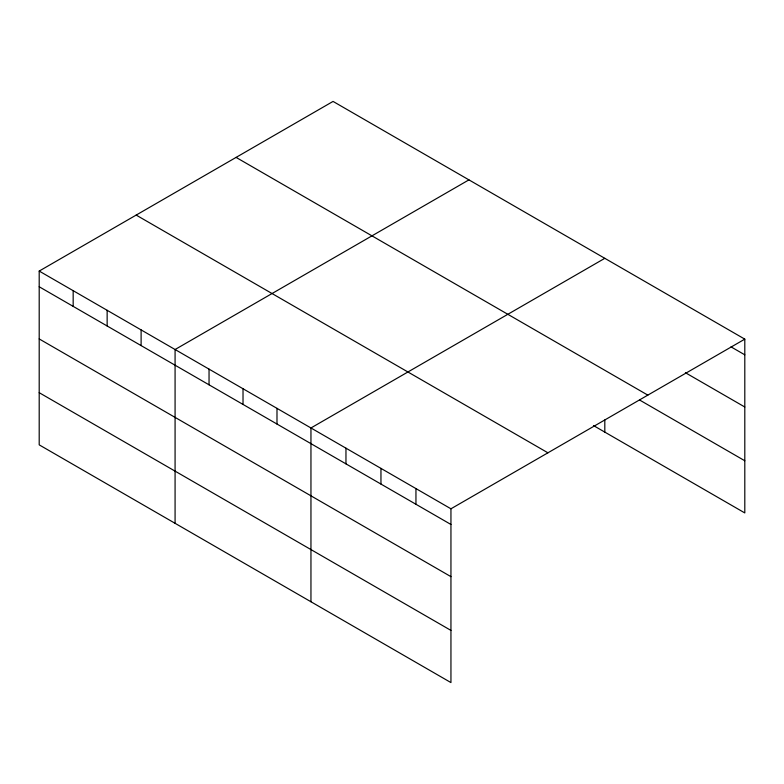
<?xml version="1.0" encoding="UTF-8"?>
<svg xmlns="http://www.w3.org/2000/svg" width="784" height="784" viewBox="0 0 784 784"><rect width="100%" height="100%" fill="white"/><g stroke="black" fill="none" stroke-linecap="round" stroke-linejoin="round"><path stroke-width="1.18" d="M39.2 271.068L450.947 508.796L450.947 682.58L39.2 444.861L39.2 271.068L333.053 101.42L744.8 339.139L744.8 512.932L593.478 425.565M468.93 179.869L175.077 349.517L175.077 523.31M604.807 258.318L310.954 427.966L310.954 601.759M450.947 508.796L744.8 339.139M731.011 346.861L744.8 354.829M685.412 372.714L744.8 407.004M236.082 157.398L647.829 395.126M639.803 400.134L744.8 460.757M136.171 215.081L547.918 452.809M39.2 286.758L450.947 524.476M39.2 338.933L450.947 576.652M39.2 392.686L450.947 630.405M604.807 419.969L604.807 432.102M415.951 488.589L415.951 504.269M380.955 468.381L380.955 484.061M345.96 448.174L345.96 463.854M276.987 408.356L276.987 424.036M243.02 388.746L243.02 404.426M209.044 369.127L209.044 384.817M141.11 329.907L141.11 345.587M107.143 310.297L107.143 325.977M73.167 290.678L73.167 306.368"/></g></svg>
